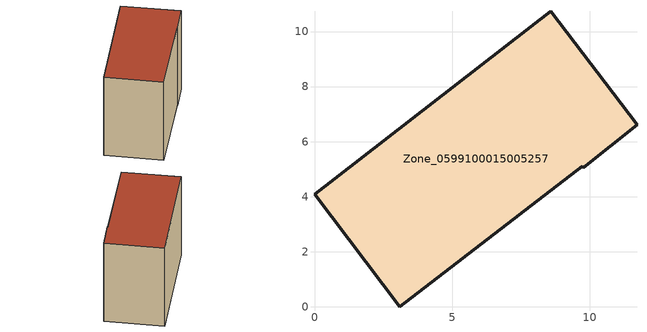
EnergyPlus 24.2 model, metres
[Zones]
Zone_0599100015005257
 floor ground (C_G): 0,4.08 8.58,10.74 11.72,6.61 9.76,5.05 9.72,5.11 3.1,0 z0.99
 wall outside (C_F): 9.76,5.05 11.72,6.61 8.58,10.74 0,4.08 3.1,0 9.72,5.11 9.76,5.05 z0.99:8.9
 roof outside (C_R): 3.1,0 9.72,5.11 9.76,5.05 11.72,6.61 8.58,10.74 0,4.08 z8.9
[BUILDING]
Pand.0599100015005257: North Axis=0; Terrain=City; Loads Convergence Tolerance Value=0.04; Temperature Convergence Tolerance Value=0.4; Solar Distribution=FullExterior; Maximum Number of Warmup Days=25; Minimum Number of Warmup Days=1
[Site:Location]
Rotterdam.The.Hague.AP_ZH_NLD Design_Conditions: Latitude=51.96; Longitude=4.45; Time Zone=1; Elevation=-4.5
[SITE:GROUNDTEMPERATURE:BUILDINGSURFACE]
18, 18, 18, 18, 18, 18, 18, 18, 18, 18, 18, 18
[MATERIAL] Thermal Absorptance=0.9; Solar Absorptance=0.7; Visible Absorptance=0.7
Name | Roughness | Thickness | Conductivity | Density | Specific Heat
G.TI.1975-1991 | MediumSmooth | 0.15 | 0.288461 | 540 | 1210
F.TI.1975-1991 | Rough | 0.3 | 0.230769 | 1920 | 840
R.TI.1975-1991 | MediumRough | 0.2 | 0.153846 | 1500 | 1000
[CONSTRUCTION]
C_G: G.TI.1975-1991
C_F: F.TI.1975-1991
C_R: R.TI.1975-1991
[ZONE]
Zone_0599100015005257: Type=1; Multiplier=1; Ceiling Height=Autocalculate; Volume=Autocalculate; Floor Area=autocalculate; Part of Total Floor Area=Yes
[ZONEINFILTRATION:DESIGNFLOWRATE]
Infil_Zone_0599100015005257: Zone or ZoneList or Space or SpaceList=Zone_0599100015005257; Schedule=AlwaysOn; Design Flow Rate Calculation Method=Flow/Area; Flow Rate per Floor Area=0.003; Constant Term Coefficient=1; Temperature Term Coefficient=0; Velocity Term Coefficient=0; Velocity Squared Term Coefficient=0
[HVACTEMPLATE:ZONE:IDEALLOADSAIRSYSTEM]
Zone_0599100015005257: Maximum Heating Supply Air Temperature=50; Minimum Cooling Supply Air Temperature=13; Maximum Heating Supply Air Humidity Ratio=0.0156; Minimum Cooling Supply Air Humidity Ratio=0.0077; Heating Limit=NoLimit; Cooling Limit=NoLimit; Dehumidification Control Type=ConstantSensibleHeatRatio; Cooling Sensible Heat Ratio=0.7; Dehumidification Setpoint=60; Humidification Control Type=None; Humidification Setpoint=30; Outdoor Air Method=None; Outdoor Air Flow Rate per Person=0.00944; Outdoor Air Flow Rate per Zone Floor Area=0; Outdoor Air Flow Rate per Zone=0; Demand Controlled Ventilation Type=None; Outdoor Air Economizer Type=NoEconomizer; Heat Recovery Type=None; Sensible Heat Recovery Effectiveness=0.7; Latent Heat Recovery Effectiveness=0.65
[ZONECONTROL:THERMOSTAT]
ThermostatControl_Zone_0599100015005257: Zone or ZoneList=Zone_0599100015005257; Control Type Schedule=DualSetpointControlType; Control 1=Thermostat_Zone_0599100015005257; Temperature Difference Between Cutout And Setpoint=0
[THERMOSTATSETPOINT:DUALSETPOINT]
Thermostat_Zone_0599100015005257: Heating Setpoint Temperature Schedule=HeatingSetpoint_Zone_0599100015005257; Cooling Setpoint Temperature Schedule=CoolingSetpoint_Zone_0599100015005257
[SCHEDULE:COMPACT]
HeatingSetpoint_Zone_0599100015005257: Through: 12/31, For: AllDays, Until: 24:00, 21
CoolingSetpoint_Zone_0599100015005257: Through: 12/31, For: AllDays, Until: 24:00, 24
DualSetpointControlType: Through: 12/31, For: AllDays, Until: 24:00, 4
AlwaysOn: Through: 12/31, For: AllDays, Until: 24:00, 1
